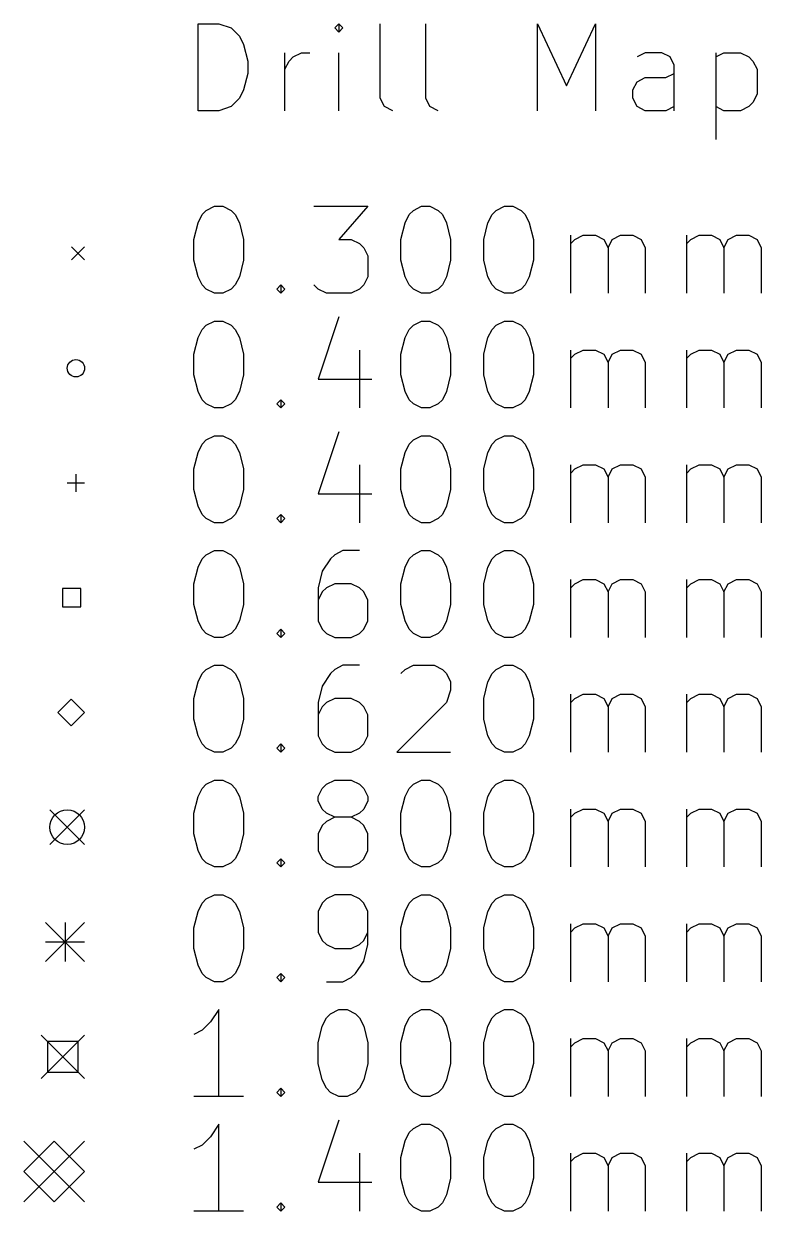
# Model space of a CAD drawing. Extents: x -1.4 to 66.4, y -67.9 to 0.
# Drawn here: x -1.45 to 15.51, y -67.18 to -39.86 of the extents above; entities that cross this region are included whole.
import ezdxf

# ---------------------------------------------------------------- set-up
doc = ezdxf.new("R2010")
doc.units = 0
doc.layers.add('BLACK', color=7, linetype='CONTINUOUS')

msp = doc.modelspace()

# ---------------------------------------------------------------- linework, layer by layer
at = {"layer": 'BLACK', "linetype": 'CONTINUOUS'}
for p, q in [((2.557768, -41.864838), (2.557768, -39.864838)), ((2.557768, -39.864838), (3.033958, -39.864838)), ((3.033958, -39.864838), (3.319673, -39.960076)), ((5.795863, -39.864838), (5.700625, -39.960076)), ((5.891101, -39.960076), (5.795863, -39.864838)), ((5.795863, -39.864838), (5.795863, -40.055314)), ((6.748244, -41.579123), (6.748244, -39.864838)), ((7.795863, -41.579123), (7.795863, -39.864838)), ((10.367292, -41.864838), (10.367292, -39.864838)), ((10.367292, -39.864838), (11.033959, -41.293409)), ((11.033959, -41.293409), (11.700625, -39.864838)), ((11.700625, -39.864838), (11.700625, -41.864838)), ((3.319673, -39.960076), (3.510149, -40.150552)), ((3.510149, -40.150552), (3.605387, -40.341028)), ((5.700625, -39.960076), (5.795863, -40.055314)), ((5.795863, -40.055314), (5.891101, -39.960076)), ((3.605387, -40.341028), (3.700625, -40.72198)), ((4.557768, -41.864838), (4.557768, -40.531504)), ((4.653006, -40.72198), (4.748244, -40.626742)), ((4.748244, -40.626742), (4.93872, -40.531504)), ((4.93872, -40.531504), (5.129197, -40.531504)), ((5.795863, -41.864838), (5.795863, -40.531504)), ((12.843482, -40.531504), (12.653006, -40.626742)), ((13.224435, -40.531504), (12.843482, -40.531504)), ((13.414911, -40.626742), (13.224435, -40.531504)), ((13.510149, -40.817219), (13.414911, -40.626742)), ((14.46253, -40.531504), (14.46253, -42.531504)), ((14.46253, -40.626742), (14.653006, -40.531504)), ((14.653006, -40.531504), (15.033959, -40.531504)), ((15.033959, -40.531504), (15.224435, -40.626742)), ((15.224435, -40.626742), (15.319673, -40.72198)), ((3.700625, -40.72198), (3.700625, -41.007695)), ((4.557768, -40.912457), (4.653006, -40.72198)), ((13.510149, -41.864838), (13.510149, -40.817219)), ((15.319673, -40.72198), (15.414911, -40.912457)), ((15.414911, -40.912457), (15.414911, -41.483885)), ((3.700625, -41.007695), (3.605387, -41.388647)), ((12.557768, -41.388647), (12.653006, -41.198171)), ((12.653006, -41.198171), (12.843482, -41.102933)), ((12.843482, -41.102933), (13.319673, -41.102933)), ((13.319673, -41.102933), (13.510149, -41.007695)), ((3.605387, -41.388647), (3.510149, -41.579123)), ((12.557768, -41.579123), (12.557768, -41.388647)), ((15.414911, -41.483885), (15.319673, -41.674361)), ((3.319673, -41.7696), (3.033958, -41.864838)), ((3.510149, -41.579123), (3.319673, -41.7696)), ((6.843482, -41.7696), (6.748244, -41.579123)), ((7.033958, -41.864838), (6.843482, -41.7696)), ((7.891101, -41.7696), (7.795863, -41.579123)), ((8.081577, -41.864838), (7.891101, -41.7696)), ((12.653006, -41.7696), (12.557768, -41.579123)), ((12.843482, -41.864838), (12.653006, -41.7696)), ((13.510149, -41.7696), (13.319673, -41.864838)), ((14.653006, -41.864838), (14.46253, -41.7696)), ((15.224435, -41.7696), (15.033959, -41.864838)), ((15.319673, -41.674361), (15.224435, -41.7696)), ((3.033958, -41.864838), (2.557768, -41.864838)), ((13.319673, -41.864838), (12.843482, -41.864838)), ((15.033959, -41.864838), (14.653006, -41.864838)), ((2.557768, -44.44579), (2.653006, -44.255314)), ((2.653006, -44.255314), (2.748244, -44.160076)), ((2.748244, -44.160076), (2.93872, -44.064838)), ((2.93872, -44.064838), (3.129197, -44.064838)), ((3.129197, -44.064838), (3.319673, -44.160076)), ((3.319673, -44.160076), (3.414911, -44.255314)), ((3.414911, -44.255314), (3.510149, -44.44579)), ((5.224435, -44.064838), (6.46253, -44.064838)), ((6.46253, -44.064838), (5.795863, -44.826742)), ((7.319673, -44.44579), (7.414911, -44.255314)), ((7.414911, -44.255314), (7.510149, -44.160076)), ((7.510149, -44.160076), (7.700625, -44.064838)), ((7.700625, -44.064838), (7.891102, -44.064838)), ((7.891102, -44.064838), (8.081578, -44.160076)), ((8.081578, -44.160076), (8.176816, -44.255314)), ((8.176816, -44.255314), (8.272054, -44.44579)), ((9.224435, -44.44579), (9.319673, -44.255314)), ((9.319673, -44.255314), (9.414911, -44.160076)), ((9.414911, -44.160076), (9.605387, -44.064838)), ((9.605387, -44.064838), (9.795864, -44.064838)), ((9.795864, -44.064838), (9.98634, -44.160076)), ((9.98634, -44.160076), (10.081578, -44.255314)), ((10.081578, -44.255314), (10.176816, -44.44579)), ((2.46253, -44.826742), (2.557768, -44.44579)), ((3.510149, -44.44579), (3.605387, -44.826742)), ((7.224435, -44.826742), (7.319673, -44.44579)), ((8.272054, -44.44579), (8.367292, -44.826742)), ((9.129197, -44.826742), (9.224435, -44.44579)), ((10.176816, -44.44579), (10.272054, -44.826742)), ((11.129197, -46.064838), (11.129197, -44.731504)), ((11.224435, -44.826742), (11.414911, -44.731504)), ((11.414911, -44.731504), (11.700626, -44.731504)), ((11.700626, -44.731504), (11.891102, -44.826742)), ((12.081578, -44.826742), (12.272054, -44.731504)), ((12.272054, -44.731504), (12.557768, -44.731504)), ((12.557768, -44.731504), (12.748245, -44.826742)), ((13.795864, -46.064838), (13.795864, -44.731504)), ((13.891102, -44.826742), (14.081578, -44.731504)), ((14.081578, -44.731504), (14.367293, -44.731504)), ((14.367293, -44.731504), (14.557769, -44.826742)), ((14.748245, -44.826742), (14.938721, -44.731504)), ((14.938721, -44.731504), (15.224435, -44.731504)), ((15.224435, -44.731504), (15.414912, -44.826742)), ((-0.35, -45), (-0.05, -45.3)), ((-0.05, -45), (-0.35, -45.3)), ((2.46253, -45.302933), (2.46253, -44.826742)), ((3.605387, -44.826742), (3.605387, -45.302933)), ((5.795863, -44.826742), (6.081578, -44.826742)), ((6.081578, -44.826742), (6.272054, -44.92198)), ((6.272054, -44.92198), (6.367292, -45.017219)), ((6.367292, -45.017219), (6.46253, -45.207695)), ((7.224435, -45.302933), (7.224435, -44.826742)), ((8.367292, -44.826742), (8.367292, -45.302933)), ((9.129197, -45.302933), (9.129197, -44.826742)), ((10.272054, -44.826742), (10.272054, -45.302933)), ((11.129197, -44.92198), (11.224435, -44.826742)), ((11.891102, -44.826742), (11.98634, -45.017219)), ((11.98634, -45.017219), (12.081578, -44.826742)), ((11.98634, -45.017219), (11.98634, -46.064838)), ((12.748245, -44.826742), (12.843483, -45.017219)), ((12.843483, -45.017219), (12.843483, -46.064838)), ((13.795864, -44.92198), (13.891102, -44.826742)), ((14.557769, -44.826742), (14.653007, -45.017219)), ((14.653007, -45.017219), (14.748245, -44.826742)), ((14.653007, -45.017219), (14.653007, -46.064838)), ((15.414912, -44.826742), (15.51015, -45.017219)), ((15.51015, -45.017219), (15.51015, -46.064838)), ((2.557768, -45.683885), (2.46253, -45.302933)), ((3.605387, -45.302933), (3.510149, -45.683885)), ((6.46253, -45.207695), (6.46253, -45.683885)), ((7.319673, -45.683885), (7.224435, -45.302933)), ((8.367292, -45.302933), (8.272054, -45.683885)), ((9.224435, -45.683885), (9.129197, -45.302933)), ((10.272054, -45.302933), (10.176816, -45.683885)), ((2.653006, -45.874361), (2.557768, -45.683885)), ((2.748244, -45.9696), (2.653006, -45.874361)), ((3.414911, -45.874361), (3.319673, -45.9696)), ((3.510149, -45.683885), (3.414911, -45.874361)), ((4.367292, -45.9696), (4.46253, -45.874361)), ((4.46253, -45.874361), (4.557768, -45.9696)), ((4.46253, -45.874361), (4.46253, -46.064838)), ((5.319673, -45.9696), (5.224435, -45.874361)), ((6.367292, -45.874361), (6.272054, -45.9696)), ((6.46253, -45.683885), (6.367292, -45.874361)), ((7.414911, -45.874361), (7.319673, -45.683885)), ((7.510149, -45.9696), (7.414911, -45.874361)), ((8.176816, -45.874361), (8.081578, -45.9696)), ((8.272054, -45.683885), (8.176816, -45.874361)), ((9.319673, -45.874361), (9.224435, -45.683885)), ((9.414911, -45.9696), (9.319673, -45.874361)), ((10.081578, -45.874361), (9.98634, -45.9696)), ((10.176816, -45.683885), (10.081578, -45.874361)), ((2.93872, -46.064838), (2.748244, -45.9696)), ((3.129197, -46.064838), (2.93872, -46.064838)), ((3.319673, -45.9696), (3.129197, -46.064838)), ((4.46253, -46.064838), (4.367292, -45.9696)), ((4.557768, -45.9696), (4.46253, -46.064838)), ((5.510149, -46.064838), (5.319673, -45.9696)), ((6.081578, -46.064838), (5.510149, -46.064838)), ((6.272054, -45.9696), (6.081578, -46.064838)), ((7.700625, -46.064838), (7.510149, -45.9696)), ((7.891102, -46.064838), (7.700625, -46.064838)), ((8.081578, -45.9696), (7.891102, -46.064838)), ((9.605387, -46.064838), (9.414911, -45.9696)), ((9.795864, -46.064838), (9.605387, -46.064838)), ((9.98634, -45.9696), (9.795864, -46.064838)), ((2.748244, -46.800076), (2.93872, -46.704838)), ((2.93872, -46.704838), (3.129197, -46.704838)), ((3.129197, -46.704838), (3.319673, -46.800076)), ((5.795863, -46.6096), (5.319673, -48.038171)), ((7.510149, -46.800076), (7.700625, -46.704838)), ((7.700625, -46.704838), (7.891102, -46.704838)), ((7.891102, -46.704838), (8.081578, -46.800076)), ((9.414911, -46.800076), (9.605387, -46.704838)), ((9.605387, -46.704838), (9.795864, -46.704838)), ((9.795864, -46.704838), (9.98634, -46.800076)), ((2.557768, -47.08579), (2.653006, -46.895314)), ((2.653006, -46.895314), (2.748244, -46.800076)), ((3.319673, -46.800076), (3.414911, -46.895314)), ((3.414911, -46.895314), (3.510149, -47.08579)), ((7.319673, -47.08579), (7.414911, -46.895314)), ((7.414911, -46.895314), (7.510149, -46.800076)), ((8.081578, -46.800076), (8.176816, -46.895314)), ((8.176816, -46.895314), (8.272054, -47.08579)), ((9.224435, -47.08579), (9.319673, -46.895314)), ((9.319673, -46.895314), (9.414911, -46.800076)), ((9.98634, -46.800076), (10.081578, -46.895314)), ((10.081578, -46.895314), (10.176816, -47.08579)), ((2.46253, -47.466742), (2.557768, -47.08579)), ((3.510149, -47.08579), (3.605387, -47.466742)), ((7.224435, -47.466742), (7.319673, -47.08579)), ((8.272054, -47.08579), (8.367292, -47.466742)), ((9.129197, -47.466742), (9.224435, -47.08579)), ((10.176816, -47.08579), (10.272054, -47.466742)), ((2.46253, -47.942933), (2.46253, -47.466742)), ((3.605387, -47.466742), (3.605387, -47.942933)), ((6.272054, -47.371504), (6.272054, -48.704838)), ((7.224435, -47.942933), (7.224435, -47.466742)), ((8.367292, -47.466742), (8.367292, -47.942933)), ((9.129197, -47.942933), (9.129197, -47.466742)), ((10.272054, -47.466742), (10.272054, -47.942933)), ((11.129197, -48.704838), (11.129197, -47.371504)), ((11.129197, -47.56198), (11.224435, -47.466742)), ((11.224435, -47.466742), (11.414911, -47.371504)), ((11.414911, -47.371504), (11.700626, -47.371504)), ((11.700626, -47.371504), (11.891102, -47.466742)), ((11.891102, -47.466742), (11.98634, -47.657219)), ((11.98634, -47.657219), (12.081578, -47.466742)), ((12.081578, -47.466742), (12.272054, -47.371504)), ((12.272054, -47.371504), (12.557768, -47.371504)), ((12.557768, -47.371504), (12.748245, -47.466742)), ((12.748245, -47.466742), (12.843483, -47.657219)), ((13.795864, -48.704838), (13.795864, -47.371504)), ((13.795864, -47.56198), (13.891102, -47.466742)), ((13.891102, -47.466742), (14.081578, -47.371504)), ((14.081578, -47.371504), (14.367293, -47.371504)), ((14.367293, -47.371504), (14.557769, -47.466742)), ((14.557769, -47.466742), (14.653007, -47.657219)), ((14.653007, -47.657219), (14.748245, -47.466742)), ((14.748245, -47.466742), (14.938721, -47.371504)), ((14.938721, -47.371504), (15.224435, -47.371504)), ((15.224435, -47.371504), (15.414912, -47.466742)), ((15.414912, -47.466742), (15.51015, -47.657219)), ((11.98634, -47.657219), (11.98634, -48.704838)), ((12.843483, -47.657219), (12.843483, -48.704838)), ((14.653007, -47.657219), (14.653007, -48.704838)), ((15.51015, -47.657219), (15.51015, -48.704838)), ((2.557768, -48.323885), (2.46253, -47.942933)), ((3.605387, -47.942933), (3.510149, -48.323885)), ((5.319673, -48.038171), (6.557768, -48.038171)), ((7.319673, -48.323885), (7.224435, -47.942933)), ((8.367292, -47.942933), (8.272054, -48.323885)), ((9.224435, -48.323885), (9.129197, -47.942933)), ((10.272054, -47.942933), (10.176816, -48.323885)), ((2.653006, -48.514361), (2.557768, -48.323885)), ((3.510149, -48.323885), (3.414911, -48.514361)), ((7.414911, -48.514361), (7.319673, -48.323885)), ((8.272054, -48.323885), (8.176816, -48.514361)), ((9.319673, -48.514361), (9.224435, -48.323885)), ((10.176816, -48.323885), (10.081578, -48.514361)), ((2.748244, -48.6096), (2.653006, -48.514361)), ((2.93872, -48.704838), (2.748244, -48.6096)), ((3.319673, -48.6096), (3.129197, -48.704838)), ((3.414911, -48.514361), (3.319673, -48.6096)), ((4.367292, -48.6096), (4.46253, -48.514361)), ((4.46253, -48.704838), (4.367292, -48.6096)), ((4.46253, -48.514361), (4.557768, -48.6096)), ((4.46253, -48.514361), (4.46253, -48.704838)), ((4.557768, -48.6096), (4.46253, -48.704838)), ((7.510149, -48.6096), (7.414911, -48.514361)), ((7.700625, -48.704838), (7.510149, -48.6096)), ((8.081578, -48.6096), (7.891102, -48.704838)), ((8.176816, -48.514361), (8.081578, -48.6096)), ((9.414911, -48.6096), (9.319673, -48.514361)), ((9.605387, -48.704838), (9.414911, -48.6096)), ((9.98634, -48.6096), (9.795864, -48.704838)), ((10.081578, -48.514361), (9.98634, -48.6096)), ((3.129197, -48.704838), (2.93872, -48.704838)), ((7.891102, -48.704838), (7.700625, -48.704838)), ((9.795864, -48.704838), (9.605387, -48.704838)), ((2.653006, -49.535314), (2.748244, -49.440076)), ((2.748244, -49.440076), (2.93872, -49.344838)), ((2.93872, -49.344838), (3.129197, -49.344838)), ((3.129197, -49.344838), (3.319673, -49.440076)), ((3.319673, -49.440076), (3.414911, -49.535314)), ((5.795863, -49.2496), (5.319673, -50.678171)), ((7.414911, -49.535314), (7.510149, -49.440076)), ((7.510149, -49.440076), (7.700625, -49.344838)), ((7.700625, -49.344838), (7.891102, -49.344838)), ((7.891102, -49.344838), (8.081578, -49.440076)), ((8.081578, -49.440076), (8.176816, -49.535314)), ((9.319673, -49.535314), (9.414911, -49.440076)), ((9.414911, -49.440076), (9.605387, -49.344838)), ((9.605387, -49.344838), (9.795864, -49.344838)), ((9.795864, -49.344838), (9.98634, -49.440076)), ((9.98634, -49.440076), (10.081578, -49.535314)), ((2.557768, -49.72579), (2.653006, -49.535314)), ((3.414911, -49.535314), (3.510149, -49.72579)), ((7.319673, -49.72579), (7.414911, -49.535314)), ((8.176816, -49.535314), (8.272054, -49.72579)), ((9.224435, -49.72579), (9.319673, -49.535314)), ((10.081578, -49.535314), (10.176816, -49.72579)), ((2.46253, -50.106742), (2.557768, -49.72579)), ((3.510149, -49.72579), (3.605387, -50.106742)), ((7.224435, -50.106742), (7.319673, -49.72579)), ((8.272054, -49.72579), (8.367292, -50.106742)), ((9.129197, -50.106742), (9.224435, -49.72579)), ((10.176816, -49.72579), (10.272054, -50.106742)), ((-0.25, -50.23), (-0.25, -50.63)), ((2.46253, -50.582933), (2.46253, -50.106742)), ((3.605387, -50.106742), (3.605387, -50.582933)), ((6.272054, -50.011504), (6.272054, -51.344838)), ((7.224435, -50.582933), (7.224435, -50.106742)), ((8.367292, -50.106742), (8.367292, -50.582933)), ((9.129197, -50.582933), (9.129197, -50.106742)), ((10.272054, -50.106742), (10.272054, -50.582933)), ((11.129197, -51.344838), (11.129197, -50.011504)), ((11.129197, -50.20198), (11.224435, -50.106742)), ((11.224435, -50.106742), (11.414911, -50.011504)), ((11.414911, -50.011504), (11.700626, -50.011504)), ((11.700626, -50.011504), (11.891102, -50.106742)), ((11.891102, -50.106742), (11.98634, -50.297219)), ((11.98634, -50.297219), (12.081578, -50.106742)), ((12.081578, -50.106742), (12.272054, -50.011504)), ((12.272054, -50.011504), (12.557768, -50.011504)), ((12.557768, -50.011504), (12.748245, -50.106742)), ((12.748245, -50.106742), (12.843483, -50.297219)), ((13.795864, -51.344838), (13.795864, -50.011504)), ((13.795864, -50.20198), (13.891102, -50.106742)), ((13.891102, -50.106742), (14.081578, -50.011504)), ((14.081578, -50.011504), (14.367293, -50.011504)), ((14.367293, -50.011504), (14.557769, -50.106742)), ((14.557769, -50.106742), (14.653007, -50.297219)), ((14.653007, -50.297219), (14.748245, -50.106742)), ((14.748245, -50.106742), (14.938721, -50.011504)), ((14.938721, -50.011504), (15.224435, -50.011504)), ((15.224435, -50.011504), (15.414912, -50.106742)), ((15.414912, -50.106742), (15.51015, -50.297219)), ((-0.45, -50.43), (-0.05, -50.43)), ((11.98634, -50.297219), (11.98634, -51.344838)), ((12.843483, -50.297219), (12.843483, -51.344838)), ((14.653007, -50.297219), (14.653007, -51.344838)), ((15.51015, -50.297219), (15.51015, -51.344838)), ((2.557768, -50.963885), (2.46253, -50.582933)), ((3.605387, -50.582933), (3.510149, -50.963885)), ((5.319673, -50.678171), (6.557768, -50.678171)), ((7.319673, -50.963885), (7.224435, -50.582933)), ((8.367292, -50.582933), (8.272054, -50.963885)), ((9.224435, -50.963885), (9.129197, -50.582933)), ((10.272054, -50.582933), (10.176816, -50.963885)), ((2.653006, -51.154361), (2.557768, -50.963885)), ((3.510149, -50.963885), (3.414911, -51.154361)), ((7.414911, -51.154361), (7.319673, -50.963885)), ((8.272054, -50.963885), (8.176816, -51.154361)), ((9.319673, -51.154361), (9.224435, -50.963885)), ((10.176816, -50.963885), (10.081578, -51.154361)), ((2.748244, -51.2496), (2.653006, -51.154361)), ((2.93872, -51.344838), (2.748244, -51.2496)), ((3.129197, -51.344838), (2.93872, -51.344838)), ((3.319673, -51.2496), (3.129197, -51.344838)), ((3.414911, -51.154361), (3.319673, -51.2496)), ((4.367292, -51.2496), (4.46253, -51.154361)), ((4.46253, -51.344838), (4.367292, -51.2496)), ((4.46253, -51.154361), (4.557768, -51.2496)), ((4.46253, -51.154361), (4.46253, -51.344838)), ((4.557768, -51.2496), (4.46253, -51.344838)), ((7.510149, -51.2496), (7.414911, -51.154361)), ((7.700625, -51.344838), (7.510149, -51.2496)), ((7.891102, -51.344838), (7.700625, -51.344838)), ((8.081578, -51.2496), (7.891102, -51.344838)), ((8.176816, -51.154361), (8.081578, -51.2496)), ((9.414911, -51.2496), (9.319673, -51.154361)), ((9.605387, -51.344838), (9.414911, -51.2496)), ((9.795864, -51.344838), (9.605387, -51.344838)), ((9.98634, -51.2496), (9.795864, -51.344838)), ((10.081578, -51.154361), (9.98634, -51.2496)), ((2.557768, -52.36579), (2.653006, -52.175314)), ((2.653006, -52.175314), (2.748244, -52.080076)), ((2.748244, -52.080076), (2.93872, -51.984838)), ((2.93872, -51.984838), (3.129197, -51.984838)), ((3.129197, -51.984838), (3.319673, -52.080076)), ((3.319673, -52.080076), (3.414911, -52.175314)), ((3.414911, -52.175314), (3.510149, -52.36579)), ((5.605387, -52.175314), (5.414911, -52.461028)), ((5.700625, -52.080076), (5.605387, -52.175314)), ((5.891101, -51.984838), (5.700625, -52.080076)), ((6.272054, -51.984838), (5.891101, -51.984838)), ((7.319673, -52.36579), (7.414911, -52.175314)), ((7.414911, -52.175314), (7.510149, -52.080076)), ((7.510149, -52.080076), (7.700625, -51.984838)), ((7.700625, -51.984838), (7.891102, -51.984838)), ((7.891102, -51.984838), (8.081578, -52.080076)), ((8.081578, -52.080076), (8.176816, -52.175314)), ((8.176816, -52.175314), (8.272054, -52.36579)), ((9.224435, -52.36579), (9.319673, -52.175314)), ((9.319673, -52.175314), (9.414911, -52.080076)), ((9.414911, -52.080076), (9.605387, -51.984838)), ((9.605387, -51.984838), (9.795864, -51.984838)), ((9.795864, -51.984838), (9.98634, -52.080076)), ((9.98634, -52.080076), (10.081578, -52.175314)), ((10.081578, -52.175314), (10.176816, -52.36579)), ((2.46253, -52.746742), (2.557768, -52.36579)), ((3.510149, -52.36579), (3.605387, -52.746742)), ((7.224435, -52.746742), (7.319673, -52.36579)), ((8.272054, -52.36579), (8.367292, -52.746742)), ((9.129197, -52.746742), (9.224435, -52.36579)), ((10.176816, -52.36579), (10.272054, -52.746742)), ((5.414911, -52.461028), (5.319673, -52.84198)), ((11.129197, -53.984838), (11.129197, -52.651504)), ((11.224435, -52.746742), (11.414911, -52.651504)), ((11.414911, -52.651504), (11.700626, -52.651504)), ((11.700626, -52.651504), (11.891102, -52.746742)), ((12.081578, -52.746742), (12.272054, -52.651504)), ((12.272054, -52.651504), (12.557768, -52.651504)), ((12.557768, -52.651504), (12.748245, -52.746742)), ((13.795864, -53.984838), (13.795864, -52.651504)), ((13.891102, -52.746742), (14.081578, -52.651504)), ((14.081578, -52.651504), (14.367293, -52.651504)), ((14.367293, -52.651504), (14.557769, -52.746742)), ((14.748245, -52.746742), (14.938721, -52.651504)), ((14.938721, -52.651504), (15.224435, -52.651504)), ((15.224435, -52.651504), (15.414912, -52.746742)), ((-0.137866, -52.857866), (-0.562134, -52.857866)), ((-0.562134, -52.857866), (-0.562134, -53.282134)), ((-0.137866, -53.282134), (-0.137866, -52.857866)), ((2.46253, -53.222933), (2.46253, -52.746742)), ((3.605387, -52.746742), (3.605387, -53.222933)), ((5.319673, -52.84198), (5.319673, -53.603885)), ((5.414911, -52.937219), (5.319673, -53.127695)), ((5.510149, -52.84198), (5.414911, -52.937219)), ((5.700625, -52.746742), (5.510149, -52.84198)), ((6.081578, -52.746742), (5.700625, -52.746742)), ((6.272054, -52.84198), (6.081578, -52.746742)), ((6.367292, -52.937219), (6.272054, -52.84198)), ((6.46253, -53.127695), (6.367292, -52.937219)), ((7.224435, -53.222933), (7.224435, -52.746742)), ((8.367292, -52.746742), (8.367292, -53.222933)), ((9.129197, -53.222933), (9.129197, -52.746742)), ((10.272054, -52.746742), (10.272054, -53.222933)), ((11.129197, -52.84198), (11.224435, -52.746742)), ((11.891102, -52.746742), (11.98634, -52.937219)), ((11.98634, -52.937219), (12.081578, -52.746742)), ((11.98634, -52.937219), (11.98634, -53.984838)), ((12.748245, -52.746742), (12.843483, -52.937219)), ((12.843483, -52.937219), (12.843483, -53.984838)), ((13.795864, -52.84198), (13.891102, -52.746742)), ((14.557769, -52.746742), (14.653007, -52.937219)), ((14.653007, -52.937219), (14.748245, -52.746742)), ((14.653007, -52.937219), (14.653007, -53.984838)), ((15.414912, -52.746742), (15.51015, -52.937219)), ((15.51015, -52.937219), (15.51015, -53.984838)), ((2.557768, -53.603885), (2.46253, -53.222933)), ((3.605387, -53.222933), (3.510149, -53.603885)), ((6.46253, -53.603885), (6.46253, -53.127695)), ((7.319673, -53.603885), (7.224435, -53.222933)), ((8.367292, -53.222933), (8.272054, -53.603885)), ((9.224435, -53.603885), (9.129197, -53.222933)), ((10.272054, -53.222933), (10.176816, -53.603885)), ((-0.562134, -53.282134), (-0.137866, -53.282134)), ((2.653006, -53.794361), (2.557768, -53.603885)), ((2.748244, -53.8896), (2.653006, -53.794361)), ((3.414911, -53.794361), (3.319673, -53.8896)), ((3.510149, -53.603885), (3.414911, -53.794361)), ((4.367292, -53.8896), (4.46253, -53.794361)), ((4.46253, -53.794361), (4.557768, -53.8896)), ((4.46253, -53.794361), (4.46253, -53.984838)), ((5.319673, -53.603885), (5.414911, -53.794361)), ((5.414911, -53.794361), (5.510149, -53.8896)), ((6.272054, -53.8896), (6.367292, -53.794361)), ((6.367292, -53.794361), (6.46253, -53.603885)), ((7.414911, -53.794361), (7.319673, -53.603885)), ((7.510149, -53.8896), (7.414911, -53.794361)), ((8.176816, -53.794361), (8.081578, -53.8896)), ((8.272054, -53.603885), (8.176816, -53.794361)), ((9.319673, -53.794361), (9.224435, -53.603885)), ((9.414911, -53.8896), (9.319673, -53.794361)), ((10.081578, -53.794361), (9.98634, -53.8896)), ((10.176816, -53.603885), (10.081578, -53.794361)), ((2.93872, -53.984838), (2.748244, -53.8896)), ((3.129197, -53.984838), (2.93872, -53.984838)), ((3.319673, -53.8896), (3.129197, -53.984838)), ((4.46253, -53.984838), (4.367292, -53.8896)), ((4.557768, -53.8896), (4.46253, -53.984838)), ((5.510149, -53.8896), (5.700625, -53.984838)), ((5.700625, -53.984838), (6.081578, -53.984838)), ((6.081578, -53.984838), (6.272054, -53.8896)), ((7.700625, -53.984838), (7.510149, -53.8896)), ((7.891102, -53.984838), (7.700625, -53.984838)), ((8.081578, -53.8896), (7.891102, -53.984838)), ((9.605387, -53.984838), (9.414911, -53.8896)), ((9.795864, -53.984838), (9.605387, -53.984838)), ((9.98634, -53.8896), (9.795864, -53.984838)), ((2.748244, -54.720076), (2.93872, -54.624838)), ((2.93872, -54.624838), (3.129197, -54.624838)), ((3.129197, -54.624838), (3.319673, -54.720076)), ((5.891101, -54.624838), (5.700625, -54.720076)), ((6.272054, -54.624838), (5.891101, -54.624838)), ((7.319673, -54.720076), (7.510149, -54.624838)), ((7.510149, -54.624838), (7.98634, -54.624838)), ((7.98634, -54.624838), (8.176816, -54.720076)), ((9.414911, -54.720076), (9.605387, -54.624838)), ((9.605387, -54.624838), (9.795864, -54.624838)), ((9.795864, -54.624838), (9.98634, -54.720076)), ((2.557768, -55.00579), (2.653006, -54.815314)), ((2.653006, -54.815314), (2.748244, -54.720076)), ((3.319673, -54.720076), (3.414911, -54.815314)), ((3.414911, -54.815314), (3.510149, -55.00579)), ((5.605387, -54.815314), (5.414911, -55.101028)), ((5.700625, -54.720076), (5.605387, -54.815314)), ((7.224435, -54.815314), (7.319673, -54.720076)), ((8.176816, -54.720076), (8.272054, -54.815314)), ((8.272054, -54.815314), (8.367292, -55.00579)), ((9.224435, -55.00579), (9.319673, -54.815314)), ((9.319673, -54.815314), (9.414911, -54.720076)), ((9.98634, -54.720076), (10.081578, -54.815314)), ((10.081578, -54.815314), (10.176816, -55.00579)), ((2.46253, -55.386742), (2.557768, -55.00579)), ((3.510149, -55.00579), (3.605387, -55.386742)), ((5.414911, -55.101028), (5.319673, -55.48198)), ((8.367292, -55.00579), (8.367292, -55.196266)), ((9.129197, -55.386742), (9.224435, -55.00579)), ((10.176816, -55.00579), (10.272054, -55.386742)), ((-0.36, -55.4), (-0.67, -55.71)), ((-0.05, -55.71), (-0.36, -55.4)), ((2.46253, -55.862933), (2.46253, -55.386742)), ((3.605387, -55.386742), (3.605387, -55.862933)), ((5.700625, -55.386742), (5.510149, -55.48198)), ((6.081578, -55.386742), (5.700625, -55.386742)), ((6.272054, -55.48198), (6.081578, -55.386742)), ((8.367292, -55.196266), (8.272054, -55.48198)), ((9.129197, -55.862933), (9.129197, -55.386742)), ((10.272054, -55.386742), (10.272054, -55.862933)), ((11.129197, -56.624838), (11.129197, -55.291504)), ((11.129197, -55.48198), (11.224435, -55.386742)), ((11.224435, -55.386742), (11.414911, -55.291504)), ((11.414911, -55.291504), (11.700626, -55.291504)), ((11.700626, -55.291504), (11.891102, -55.386742)), ((11.891102, -55.386742), (11.98634, -55.577219)), ((11.98634, -55.577219), (12.081578, -55.386742)), ((12.081578, -55.386742), (12.272054, -55.291504)), ((12.272054, -55.291504), (12.557768, -55.291504)), ((12.557768, -55.291504), (12.748245, -55.386742)), ((12.748245, -55.386742), (12.843483, -55.577219)), ((13.795864, -56.624838), (13.795864, -55.291504)), ((13.795864, -55.48198), (13.891102, -55.386742)), ((13.891102, -55.386742), (14.081578, -55.291504)), ((14.081578, -55.291504), (14.367293, -55.291504)), ((14.367293, -55.291504), (14.557769, -55.386742)), ((14.557769, -55.386742), (14.653007, -55.577219)), ((14.653007, -55.577219), (14.748245, -55.386742)), ((14.748245, -55.386742), (14.938721, -55.291504)), ((14.938721, -55.291504), (15.224435, -55.291504)), ((15.224435, -55.291504), (15.414912, -55.386742)), ((15.414912, -55.386742), (15.51015, -55.577219)), ((-0.67, -55.71), (-0.36, -56.02)), ((-0.36, -56.02), (-0.05, -55.71)), ((5.319673, -55.48198), (5.319673, -56.243885)), ((5.414911, -55.577219), (5.319673, -55.767695)), ((5.510149, -55.48198), (5.414911, -55.577219)), ((6.367292, -55.577219), (6.272054, -55.48198)), ((6.46253, -55.767695), (6.367292, -55.577219)), ((8.272054, -55.48198), (7.129197, -56.624838)), ((11.98634, -55.577219), (11.98634, -56.624838)), ((12.843483, -55.577219), (12.843483, -56.624838)), ((14.653007, -55.577219), (14.653007, -56.624838)), ((15.51015, -55.577219), (15.51015, -56.624838)), ((2.557768, -56.243885), (2.46253, -55.862933)), ((3.605387, -55.862933), (3.510149, -56.243885)), ((6.46253, -56.243885), (6.46253, -55.767695)), ((9.224435, -56.243885), (9.129197, -55.862933)), ((10.272054, -55.862933), (10.176816, -56.243885)), ((2.653006, -56.434361), (2.557768, -56.243885)), ((3.510149, -56.243885), (3.414911, -56.434361)), ((5.319673, -56.243885), (5.414911, -56.434361)), ((6.367292, -56.434361), (6.46253, -56.243885)), ((9.319673, -56.434361), (9.224435, -56.243885)), ((10.176816, -56.243885), (10.081578, -56.434361)), ((2.748244, -56.5296), (2.653006, -56.434361)), ((2.93872, -56.624838), (2.748244, -56.5296)), ((3.319673, -56.5296), (3.129197, -56.624838)), ((3.414911, -56.434361), (3.319673, -56.5296)), ((4.367292, -56.5296), (4.46253, -56.434361)), ((4.46253, -56.624838), (4.367292, -56.5296)), ((4.46253, -56.434361), (4.557768, -56.5296)), ((4.46253, -56.434361), (4.46253, -56.624838)), ((4.557768, -56.5296), (4.46253, -56.624838)), ((5.414911, -56.434361), (5.510149, -56.5296)), ((5.510149, -56.5296), (5.700625, -56.624838)), ((6.081578, -56.624838), (6.272054, -56.5296)), ((6.272054, -56.5296), (6.367292, -56.434361)), ((9.414911, -56.5296), (9.319673, -56.434361)), ((9.605387, -56.624838), (9.414911, -56.5296)), ((9.98634, -56.5296), (9.795864, -56.624838)), ((10.081578, -56.434361), (9.98634, -56.5296)), ((3.129197, -56.624838), (2.93872, -56.624838)), ((5.700625, -56.624838), (6.081578, -56.624838)), ((7.129197, -56.624838), (8.367292, -56.624838)), ((9.795864, -56.624838), (9.605387, -56.624838)), ((2.653006, -57.455314), (2.748244, -57.360076)), ((2.748244, -57.360076), (2.93872, -57.264838)), ((2.93872, -57.264838), (3.129197, -57.264838)), ((3.129197, -57.264838), (3.319673, -57.360076)), ((3.319673, -57.360076), (3.414911, -57.455314)), ((5.414911, -57.455314), (5.510149, -57.360076)), ((5.510149, -57.360076), (5.700625, -57.264838)), ((5.700625, -57.264838), (6.081578, -57.264838)), ((6.081578, -57.264838), (6.272054, -57.360076)), ((6.272054, -57.360076), (6.367292, -57.455314)), ((7.414911, -57.455314), (7.510149, -57.360076)), ((7.510149, -57.360076), (7.700625, -57.264838)), ((7.700625, -57.264838), (7.891102, -57.264838)), ((7.891102, -57.264838), (8.081578, -57.360076)), ((8.081578, -57.360076), (8.176816, -57.455314)), ((9.319673, -57.455314), (9.414911, -57.360076)), ((9.414911, -57.360076), (9.605387, -57.264838)), ((9.605387, -57.264838), (9.795864, -57.264838)), ((9.795864, -57.264838), (9.98634, -57.360076)), ((9.98634, -57.360076), (10.081578, -57.455314)), ((2.557768, -57.64579), (2.653006, -57.455314)), ((3.414911, -57.455314), (3.510149, -57.64579)), ((5.319673, -57.64579), (5.414911, -57.455314)), ((6.367292, -57.455314), (6.46253, -57.64579)), ((7.319673, -57.64579), (7.414911, -57.455314)), ((8.176816, -57.455314), (8.272054, -57.64579)), ((9.224435, -57.64579), (9.319673, -57.455314)), ((10.081578, -57.455314), (10.176816, -57.64579)), ((2.46253, -58.026742), (2.557768, -57.64579)), ((3.510149, -57.64579), (3.605387, -58.026742)), ((5.319673, -57.741028), (5.319673, -57.64579)), ((5.414911, -57.931504), (5.319673, -57.741028)), ((6.46253, -57.741028), (6.367292, -57.931504)), ((6.46253, -57.64579), (6.46253, -57.741028)), ((7.224435, -58.026742), (7.319673, -57.64579)), ((8.272054, -57.64579), (8.367292, -58.026742)), ((9.129197, -58.026742), (9.224435, -57.64579)), ((10.176816, -57.64579), (10.272054, -58.026742)), ((-0.85, -57.95), (-0.05, -58.75)), ((-0.05, -57.95), (-0.85, -58.75)), ((2.46253, -58.502933), (2.46253, -58.026742)), ((3.605387, -58.026742), (3.605387, -58.502933)), ((5.510149, -58.026742), (5.414911, -57.931504)), ((5.700625, -58.12198), (5.510149, -58.026742)), ((5.700625, -58.12198), (5.510149, -58.217219)), ((6.081578, -58.12198), (5.700625, -58.12198)), ((6.272054, -58.026742), (6.081578, -58.12198)), ((6.272054, -58.217219), (6.081578, -58.12198)), ((6.367292, -57.931504), (6.272054, -58.026742)), ((7.224435, -58.502933), (7.224435, -58.026742)), ((8.367292, -58.026742), (8.367292, -58.502933)), ((9.129197, -58.502933), (9.129197, -58.026742)), ((10.272054, -58.026742), (10.272054, -58.502933)), ((11.129197, -59.264838), (11.129197, -57.931504)), ((11.129197, -58.12198), (11.224435, -58.026742)), ((11.224435, -58.026742), (11.414911, -57.931504)), ((11.414911, -57.931504), (11.700626, -57.931504)), ((11.700626, -57.931504), (11.891102, -58.026742)), ((11.891102, -58.026742), (11.98634, -58.217219)), ((11.98634, -58.217219), (12.081578, -58.026742)), ((12.081578, -58.026742), (12.272054, -57.931504)), ((12.272054, -57.931504), (12.557768, -57.931504)), ((12.557768, -57.931504), (12.748245, -58.026742)), ((12.748245, -58.026742), (12.843483, -58.217219)), ((13.795864, -59.264838), (13.795864, -57.931504)), ((13.795864, -58.12198), (13.891102, -58.026742)), ((13.891102, -58.026742), (14.081578, -57.931504)), ((14.081578, -57.931504), (14.367293, -57.931504)), ((14.367293, -57.931504), (14.557769, -58.026742)), ((14.557769, -58.026742), (14.653007, -58.217219)), ((14.653007, -58.217219), (14.748245, -58.026742)), ((14.748245, -58.026742), (14.938721, -57.931504)), ((14.938721, -57.931504), (15.224435, -57.931504)), ((15.224435, -57.931504), (15.414912, -58.026742)), ((15.414912, -58.026742), (15.51015, -58.217219)), ((5.414911, -58.312457), (5.319673, -58.502933)), ((5.510149, -58.217219), (5.414911, -58.312457)), ((6.367292, -58.312457), (6.272054, -58.217219)), ((6.46253, -58.502933), (6.367292, -58.312457)), ((11.98634, -58.217219), (11.98634, -59.264838)), ((12.843483, -58.217219), (12.843483, -59.264838)), ((14.653007, -58.217219), (14.653007, -59.264838)), ((15.51015, -58.217219), (15.51015, -59.264838)), ((2.557768, -58.883885), (2.46253, -58.502933)), ((3.605387, -58.502933), (3.510149, -58.883885)), ((5.319673, -58.502933), (5.319673, -58.883885)), ((6.46253, -58.883885), (6.46253, -58.502933)), ((7.319673, -58.883885), (7.224435, -58.502933)), ((8.367292, -58.502933), (8.272054, -58.883885)), ((9.224435, -58.883885), (9.129197, -58.502933)), ((10.272054, -58.502933), (10.176816, -58.883885)), ((2.653006, -59.074361), (2.557768, -58.883885)), ((3.510149, -58.883885), (3.414911, -59.074361)), ((5.319673, -58.883885), (5.414911, -59.074361)), ((6.367292, -59.074361), (6.46253, -58.883885)), ((7.414911, -59.074361), (7.319673, -58.883885)), ((8.272054, -58.883885), (8.176816, -59.074361)), ((9.319673, -59.074361), (9.224435, -58.883885)), ((10.176816, -58.883885), (10.081578, -59.074361)), ((2.748244, -59.1696), (2.653006, -59.074361)), ((2.93872, -59.264838), (2.748244, -59.1696)), ((3.129197, -59.264838), (2.93872, -59.264838)), ((3.319673, -59.1696), (3.129197, -59.264838)), ((3.414911, -59.074361), (3.319673, -59.1696)), ((4.367292, -59.1696), (4.46253, -59.074361)), ((4.46253, -59.264838), (4.367292, -59.1696)), ((4.46253, -59.074361), (4.557768, -59.1696)), ((4.46253, -59.074361), (4.46253, -59.264838)), ((4.557768, -59.1696), (4.46253, -59.264838)), ((5.414911, -59.074361), (5.510149, -59.1696)), ((5.510149, -59.1696), (5.700625, -59.264838)), ((5.700625, -59.264838), (6.081578, -59.264838)), ((6.081578, -59.264838), (6.272054, -59.1696)), ((6.272054, -59.1696), (6.367292, -59.074361)), ((7.510149, -59.1696), (7.414911, -59.074361)), ((7.700625, -59.264838), (7.510149, -59.1696)), ((7.891102, -59.264838), (7.700625, -59.264838)), ((8.081578, -59.1696), (7.891102, -59.264838)), ((8.176816, -59.074361), (8.081578, -59.1696)), ((9.414911, -59.1696), (9.319673, -59.074361)), ((9.605387, -59.264838), (9.414911, -59.1696)), ((9.795864, -59.264838), (9.605387, -59.264838)), ((9.98634, -59.1696), (9.795864, -59.264838)), ((10.081578, -59.074361), (9.98634, -59.1696)), ((2.557768, -60.28579), (2.653006, -60.095314)), ((2.653006, -60.095314), (2.748244, -60.000076)), ((2.748244, -60.000076), (2.93872, -59.904838)), ((2.93872, -59.904838), (3.129197, -59.904838)), ((3.129197, -59.904838), (3.319673, -60.000076)), ((3.319673, -60.000076), (3.414911, -60.095314)), ((3.414911, -60.095314), (3.510149, -60.28579)), ((5.414911, -60.095314), (5.319673, -60.28579)), ((5.510149, -60.000076), (5.414911, -60.095314)), ((5.700625, -59.904838), (5.510149, -60.000076)), ((6.081578, -59.904838), (5.700625, -59.904838)), ((6.272054, -60.000076), (6.081578, -59.904838)), ((6.367292, -60.095314), (6.272054, -60.000076)), ((6.46253, -60.28579), (6.367292, -60.095314)), ((7.319673, -60.28579), (7.414911, -60.095314)), ((7.414911, -60.095314), (7.510149, -60.000076)), ((7.510149, -60.000076), (7.700625, -59.904838)), ((7.700625, -59.904838), (7.891102, -59.904838)), ((7.891102, -59.904838), (8.081578, -60.000076)), ((8.081578, -60.000076), (8.176816, -60.095314)), ((8.176816, -60.095314), (8.272054, -60.28579)), ((9.224435, -60.28579), (9.319673, -60.095314)), ((9.319673, -60.095314), (9.414911, -60.000076)), ((9.414911, -60.000076), (9.605387, -59.904838)), ((9.605387, -59.904838), (9.795864, -59.904838)), ((9.795864, -59.904838), (9.98634, -60.000076)), ((9.98634, -60.000076), (10.081578, -60.095314)), ((10.081578, -60.095314), (10.176816, -60.28579)), ((2.46253, -60.666742), (2.557768, -60.28579)), ((3.510149, -60.28579), (3.605387, -60.666742)), ((5.319673, -60.28579), (5.319673, -60.76198)), ((6.46253, -61.047695), (6.46253, -60.28579)), ((7.224435, -60.666742), (7.319673, -60.28579)), ((8.272054, -60.28579), (8.367292, -60.666742)), ((9.129197, -60.666742), (9.224435, -60.28579)), ((10.176816, -60.28579), (10.272054, -60.666742)), ((-0.95, -60.54), (-0.05, -61.44)), ((-0.05, -60.54), (-0.95, -61.44)), ((-0.5, -60.54), (-0.5, -61.44)), ((11.129197, -61.904838), (11.129197, -60.571504)), ((11.224435, -60.666742), (11.414911, -60.571504)), ((11.414911, -60.571504), (11.700626, -60.571504)), ((11.700626, -60.571504), (11.891102, -60.666742)), ((12.081578, -60.666742), (12.272054, -60.571504)), ((12.272054, -60.571504), (12.557768, -60.571504)), ((12.557768, -60.571504), (12.748245, -60.666742)), ((13.795864, -61.904838), (13.795864, -60.571504)), ((13.891102, -60.666742), (14.081578, -60.571504)), ((14.081578, -60.571504), (14.367293, -60.571504)), ((14.367293, -60.571504), (14.557769, -60.666742)), ((14.748245, -60.666742), (14.938721, -60.571504)), ((14.938721, -60.571504), (15.224435, -60.571504)), ((15.224435, -60.571504), (15.414912, -60.666742)), ((2.46253, -61.142933), (2.46253, -60.666742)), ((3.605387, -60.666742), (3.605387, -61.142933)), ((5.319673, -60.76198), (5.414911, -60.952457)), ((6.367292, -60.952457), (6.46253, -60.76198)), ((7.224435, -61.142933), (7.224435, -60.666742)), ((8.367292, -60.666742), (8.367292, -61.142933)), ((9.129197, -61.142933), (9.129197, -60.666742)), ((10.272054, -60.666742), (10.272054, -61.142933)), ((11.129197, -60.76198), (11.224435, -60.666742)), ((11.891102, -60.666742), (11.98634, -60.857219)), ((11.98634, -60.857219), (12.081578, -60.666742)), ((11.98634, -60.857219), (11.98634, -61.904838)), ((12.748245, -60.666742), (12.843483, -60.857219)), ((12.843483, -60.857219), (12.843483, -61.904838)), ((13.795864, -60.76198), (13.891102, -60.666742)), ((14.557769, -60.666742), (14.653007, -60.857219)), ((14.653007, -60.857219), (14.748245, -60.666742)), ((14.653007, -60.857219), (14.653007, -61.904838)), ((15.414912, -60.666742), (15.51015, -60.857219)), ((15.51015, -60.857219), (15.51015, -61.904838)), ((-0.95, -60.99), (-0.05, -60.99)), ((2.557768, -61.523885), (2.46253, -61.142933)), ((3.605387, -61.142933), (3.510149, -61.523885)), ((5.414911, -60.952457), (5.510149, -61.047695)), ((5.510149, -61.047695), (5.700625, -61.142933)), ((5.700625, -61.142933), (6.081578, -61.142933)), ((6.081578, -61.142933), (6.272054, -61.047695)), ((6.272054, -61.047695), (6.367292, -60.952457)), ((6.367292, -61.428647), (6.46253, -61.047695)), ((7.319673, -61.523885), (7.224435, -61.142933)), ((8.367292, -61.142933), (8.272054, -61.523885)), ((9.224435, -61.523885), (9.129197, -61.142933)), ((10.272054, -61.142933), (10.176816, -61.523885)), ((6.176816, -61.714361), (6.367292, -61.428647)), ((2.653006, -61.714361), (2.557768, -61.523885)), ((2.748244, -61.8096), (2.653006, -61.714361)), ((3.414911, -61.714361), (3.319673, -61.8096)), ((3.510149, -61.523885), (3.414911, -61.714361)), ((4.367292, -61.8096), (4.46253, -61.714361)), ((4.46253, -61.714361), (4.557768, -61.8096)), ((4.46253, -61.714361), (4.46253, -61.904838)), ((6.081578, -61.8096), (6.176816, -61.714361)), ((7.414911, -61.714361), (7.319673, -61.523885)), ((7.510149, -61.8096), (7.414911, -61.714361)), ((8.176816, -61.714361), (8.081578, -61.8096)), ((8.272054, -61.523885), (8.176816, -61.714361)), ((9.319673, -61.714361), (9.224435, -61.523885)), ((9.414911, -61.8096), (9.319673, -61.714361)), ((10.081578, -61.714361), (9.98634, -61.8096)), ((10.176816, -61.523885), (10.081578, -61.714361)), ((2.93872, -61.904838), (2.748244, -61.8096)), ((3.129197, -61.904838), (2.93872, -61.904838)), ((3.319673, -61.8096), (3.129197, -61.904838)), ((4.46253, -61.904838), (4.367292, -61.8096)), ((4.557768, -61.8096), (4.46253, -61.904838)), ((5.510149, -61.904838), (5.891101, -61.904838)), ((5.891101, -61.904838), (6.081578, -61.8096)), ((7.700625, -61.904838), (7.510149, -61.8096)), ((7.891102, -61.904838), (7.700625, -61.904838)), ((8.081578, -61.8096), (7.891102, -61.904838)), ((9.605387, -61.904838), (9.414911, -61.8096)), ((9.795864, -61.904838), (9.605387, -61.904838)), ((9.98634, -61.8096), (9.795864, -61.904838)), ((3.033958, -62.544838), (2.843482, -62.830552)), ((3.033958, -64.544838), (3.033958, -62.544838)), ((5.605387, -62.640076), (5.795863, -62.544838)), ((5.795863, -62.544838), (5.98634, -62.544838)), ((5.98634, -62.544838), (6.176816, -62.640076)), ((7.510149, -62.640076), (7.700625, -62.544838)), ((7.700625, -62.544838), (7.891102, -62.544838)), ((7.891102, -62.544838), (8.081578, -62.640076)), ((9.414911, -62.640076), (9.605387, -62.544838)), ((9.605387, -62.544838), (9.795864, -62.544838)), ((9.795864, -62.544838), (9.98634, -62.640076)), ((2.843482, -62.830552), (2.653006, -63.021028)), ((5.414911, -62.92579), (5.510149, -62.735314)), ((5.510149, -62.735314), (5.605387, -62.640076)), ((6.176816, -62.640076), (6.272054, -62.735314)), ((6.272054, -62.735314), (6.367292, -62.92579)), ((7.319673, -62.92579), (7.414911, -62.735314)), ((7.414911, -62.735314), (7.510149, -62.640076)), ((8.081578, -62.640076), (8.176816, -62.735314)), ((8.176816, -62.735314), (8.272054, -62.92579)), ((9.224435, -62.92579), (9.319673, -62.735314)), ((9.319673, -62.735314), (9.414911, -62.640076)), ((9.98634, -62.640076), (10.081578, -62.735314)), ((10.081578, -62.735314), (10.176816, -62.92579)), ((2.653006, -63.021028), (2.46253, -63.116266)), ((5.319673, -63.306742), (5.414911, -62.92579)), ((6.367292, -62.92579), (6.46253, -63.306742)), ((7.224435, -63.306742), (7.319673, -62.92579)), ((8.272054, -62.92579), (8.367292, -63.306742)), ((9.129197, -63.306742), (9.224435, -62.92579)), ((10.176816, -62.92579), (10.272054, -63.306742)), ((-1.05, -63.13), (-0.05, -64.13)), ((-0.05, -63.13), (-1.05, -64.13)), ((-0.196443, -63.276443), (-0.903557, -63.276443)), ((-0.903557, -63.276443), (-0.903557, -63.983557)), ((-0.196443, -63.983557), (-0.196443, -63.276443)), ((5.319673, -63.782933), (5.319673, -63.306742)), ((6.46253, -63.306742), (6.46253, -63.782933)), ((7.224435, -63.782933), (7.224435, -63.306742)), ((8.367292, -63.306742), (8.367292, -63.782933)), ((9.129197, -63.782933), (9.129197, -63.306742)), ((10.272054, -63.306742), (10.272054, -63.782933)), ((11.129197, -64.544838), (11.129197, -63.211504)), ((11.129197, -63.40198), (11.224435, -63.306742)), ((11.224435, -63.306742), (11.414911, -63.211504)), ((11.414911, -63.211504), (11.700626, -63.211504)), ((11.700626, -63.211504), (11.891102, -63.306742)), ((11.891102, -63.306742), (11.98634, -63.497219)), ((11.98634, -63.497219), (12.081578, -63.306742)), ((12.081578, -63.306742), (12.272054, -63.211504)), ((12.272054, -63.211504), (12.557768, -63.211504)), ((12.557768, -63.211504), (12.748245, -63.306742)), ((12.748245, -63.306742), (12.843483, -63.497219)), ((13.795864, -64.544838), (13.795864, -63.211504)), ((13.795864, -63.40198), (13.891102, -63.306742)), ((13.891102, -63.306742), (14.081578, -63.211504)), ((14.081578, -63.211504), (14.367293, -63.211504)), ((14.367293, -63.211504), (14.557769, -63.306742)), ((14.557769, -63.306742), (14.653007, -63.497219)), ((14.653007, -63.497219), (14.748245, -63.306742)), ((14.748245, -63.306742), (14.938721, -63.211504)), ((14.938721, -63.211504), (15.224435, -63.211504)), ((15.224435, -63.211504), (15.414912, -63.306742)), ((15.414912, -63.306742), (15.51015, -63.497219)), ((11.98634, -63.497219), (11.98634, -64.544838)), ((12.843483, -63.497219), (12.843483, -64.544838)), ((14.653007, -63.497219), (14.653007, -64.544838)), ((15.51015, -63.497219), (15.51015, -64.544838)), ((5.414911, -64.163885), (5.319673, -63.782933)), ((6.46253, -63.782933), (6.367292, -64.163885)), ((7.319673, -64.163885), (7.224435, -63.782933)), ((8.367292, -63.782933), (8.272054, -64.163885)), ((9.224435, -64.163885), (9.129197, -63.782933)), ((10.272054, -63.782933), (10.176816, -64.163885)), ((-0.903557, -63.983557), (-0.196443, -63.983557)), ((5.510149, -64.354361), (5.414911, -64.163885)), ((6.367292, -64.163885), (6.272054, -64.354361)), ((7.414911, -64.354361), (7.319673, -64.163885)), ((8.272054, -64.163885), (8.176816, -64.354361)), ((9.319673, -64.354361), (9.224435, -64.163885)), ((10.176816, -64.163885), (10.081578, -64.354361)), ((4.367292, -64.4496), (4.46253, -64.354361)), ((4.46253, -64.544838), (4.367292, -64.4496)), ((4.46253, -64.354361), (4.557768, -64.4496)), ((4.46253, -64.354361), (4.46253, -64.544838)), ((4.557768, -64.4496), (4.46253, -64.544838)), ((5.605387, -64.4496), (5.510149, -64.354361)), ((5.795863, -64.544838), (5.605387, -64.4496)), ((6.176816, -64.4496), (5.98634, -64.544838)), ((6.272054, -64.354361), (6.176816, -64.4496)), ((7.510149, -64.4496), (7.414911, -64.354361)), ((7.700625, -64.544838), (7.510149, -64.4496)), ((8.081578, -64.4496), (7.891102, -64.544838)), ((8.176816, -64.354361), (8.081578, -64.4496)), ((9.414911, -64.4496), (9.319673, -64.354361)), ((9.605387, -64.544838), (9.414911, -64.4496)), ((9.98634, -64.4496), (9.795864, -64.544838)), ((10.081578, -64.354361), (9.98634, -64.4496)), ((3.605387, -64.544838), (2.46253, -64.544838)), ((5.98634, -64.544838), (5.795863, -64.544838)), ((7.891102, -64.544838), (7.700625, -64.544838)), ((9.795864, -64.544838), (9.605387, -64.544838)), ((3.033958, -65.184838), (2.843482, -65.470552)), ((3.033958, -67.184838), (3.033958, -65.184838)), ((5.795863, -65.0896), (5.319673, -66.518171)), ((7.414911, -65.375314), (7.510149, -65.280076)), ((7.510149, -65.280076), (7.700625, -65.184838)), ((7.700625, -65.184838), (7.891102, -65.184838)), ((7.891102, -65.184838), (8.081578, -65.280076)), ((8.081578, -65.280076), (8.176816, -65.375314)), ((9.319673, -65.375314), (9.414911, -65.280076)), ((9.414911, -65.280076), (9.605387, -65.184838)), ((9.605387, -65.184838), (9.795864, -65.184838)), ((9.795864, -65.184838), (9.98634, -65.280076)), ((9.98634, -65.280076), (10.081578, -65.375314)), ((2.843482, -65.470552), (2.653006, -65.661028)), ((7.224435, -65.946742), (7.319673, -65.56579)), ((7.319673, -65.56579), (7.414911, -65.375314)), ((8.176816, -65.375314), (8.272054, -65.56579)), ((8.272054, -65.56579), (8.367292, -65.946742)), ((9.129197, -65.946742), (9.224435, -65.56579)), ((9.224435, -65.56579), (9.319673, -65.375314)), ((10.081578, -65.375314), (10.176816, -65.56579)), ((10.176816, -65.56579), (10.272054, -65.946742)), ((-1.45, -65.57), (-0.05, -66.97)), ((-0.05, -65.57), (-1.45, -66.97)), ((-0.75, -65.57), (-1.45, -66.27)), ((-0.05, -66.27), (-0.75, -65.57)), ((2.653006, -65.661028), (2.46253, -65.756266)), ((6.272054, -65.851504), (6.272054, -67.184838)), ((7.224435, -66.422933), (7.224435, -65.946742)), ((8.367292, -65.946742), (8.367292, -66.422933)), ((9.129197, -66.422933), (9.129197, -65.946742)), ((10.272054, -65.946742), (10.272054, -66.422933)), ((11.129197, -67.184838), (11.129197, -65.851504)), ((11.129197, -66.04198), (11.224435, -65.946742)), ((11.224435, -65.946742), (11.414911, -65.851504)), ((11.414911, -65.851504), (11.700626, -65.851504)), ((11.700626, -65.851504), (11.891102, -65.946742)), ((11.891102, -65.946742), (11.98634, -66.137219)), ((11.98634, -66.137219), (12.081578, -65.946742)), ((12.081578, -65.946742), (12.272054, -65.851504)), ((12.272054, -65.851504), (12.557768, -65.851504)), ((12.557768, -65.851504), (12.748245, -65.946742)), ((12.748245, -65.946742), (12.843483, -66.137219)), ((13.795864, -67.184838), (13.795864, -65.851504)), ((13.795864, -66.04198), (13.891102, -65.946742)), ((13.891102, -65.946742), (14.081578, -65.851504)), ((14.081578, -65.851504), (14.367293, -65.851504)), ((14.367293, -65.851504), (14.557769, -65.946742)), ((14.557769, -65.946742), (14.653007, -66.137219)), ((14.653007, -66.137219), (14.748245, -65.946742)), ((14.748245, -65.946742), (14.938721, -65.851504)), ((14.938721, -65.851504), (15.224435, -65.851504)), ((15.224435, -65.851504), (15.414912, -65.946742)), ((15.414912, -65.946742), (15.51015, -66.137219)), ((-1.45, -66.27), (-0.75, -66.97)), ((-0.75, -66.97), (-0.05, -66.27)), ((11.98634, -66.137219), (11.98634, -67.184838)), ((12.843483, -66.137219), (12.843483, -67.184838)), ((14.653007, -66.137219), (14.653007, -67.184838)), ((15.51015, -66.137219), (15.51015, -67.184838)), ((5.319673, -66.518171), (6.557768, -66.518171)), ((7.319673, -66.803885), (7.224435, -66.422933)), ((8.367292, -66.422933), (8.272054, -66.803885)), ((9.224435, -66.803885), (9.129197, -66.422933)), ((10.272054, -66.422933), (10.176816, -66.803885)), ((7.414911, -66.994361), (7.319673, -66.803885)), ((8.272054, -66.803885), (8.176816, -66.994361)), ((9.319673, -66.994361), (9.224435, -66.803885)), ((10.176816, -66.803885), (10.081578, -66.994361)), ((3.605387, -67.184838), (2.46253, -67.184838)), ((4.367292, -67.0896), (4.46253, -66.994361)), ((4.46253, -67.184838), (4.367292, -67.0896)), ((4.46253, -66.994361), (4.557768, -67.0896)), ((4.46253, -66.994361), (4.46253, -67.184838)), ((4.557768, -67.0896), (4.46253, -67.184838)), ((7.510149, -67.0896), (7.414911, -66.994361)), ((7.700625, -67.184838), (7.510149, -67.0896)), ((7.891102, -67.184838), (7.700625, -67.184838)), ((8.081578, -67.0896), (7.891102, -67.184838)), ((8.176816, -66.994361), (8.081578, -67.0896)), ((9.414911, -67.0896), (9.319673, -66.994361)), ((9.605387, -67.184838), (9.414911, -67.0896)), ((9.795864, -67.184838), (9.605387, -67.184838)), ((9.98634, -67.0896), (9.795864, -67.184838)), ((10.081578, -66.994361), (9.98634, -67.0896))]:
    msp.add_line(p, q, dxfattribs=at)
at = {"layer": 'BLACK'}
for centre, radius in [((-0.25, -47.79), 0.2), ((-0.45, -58.35), 0.4)]:
    msp.add_circle(centre, radius, dxfattribs=at)

doc.saveas('drawing.dxf')
